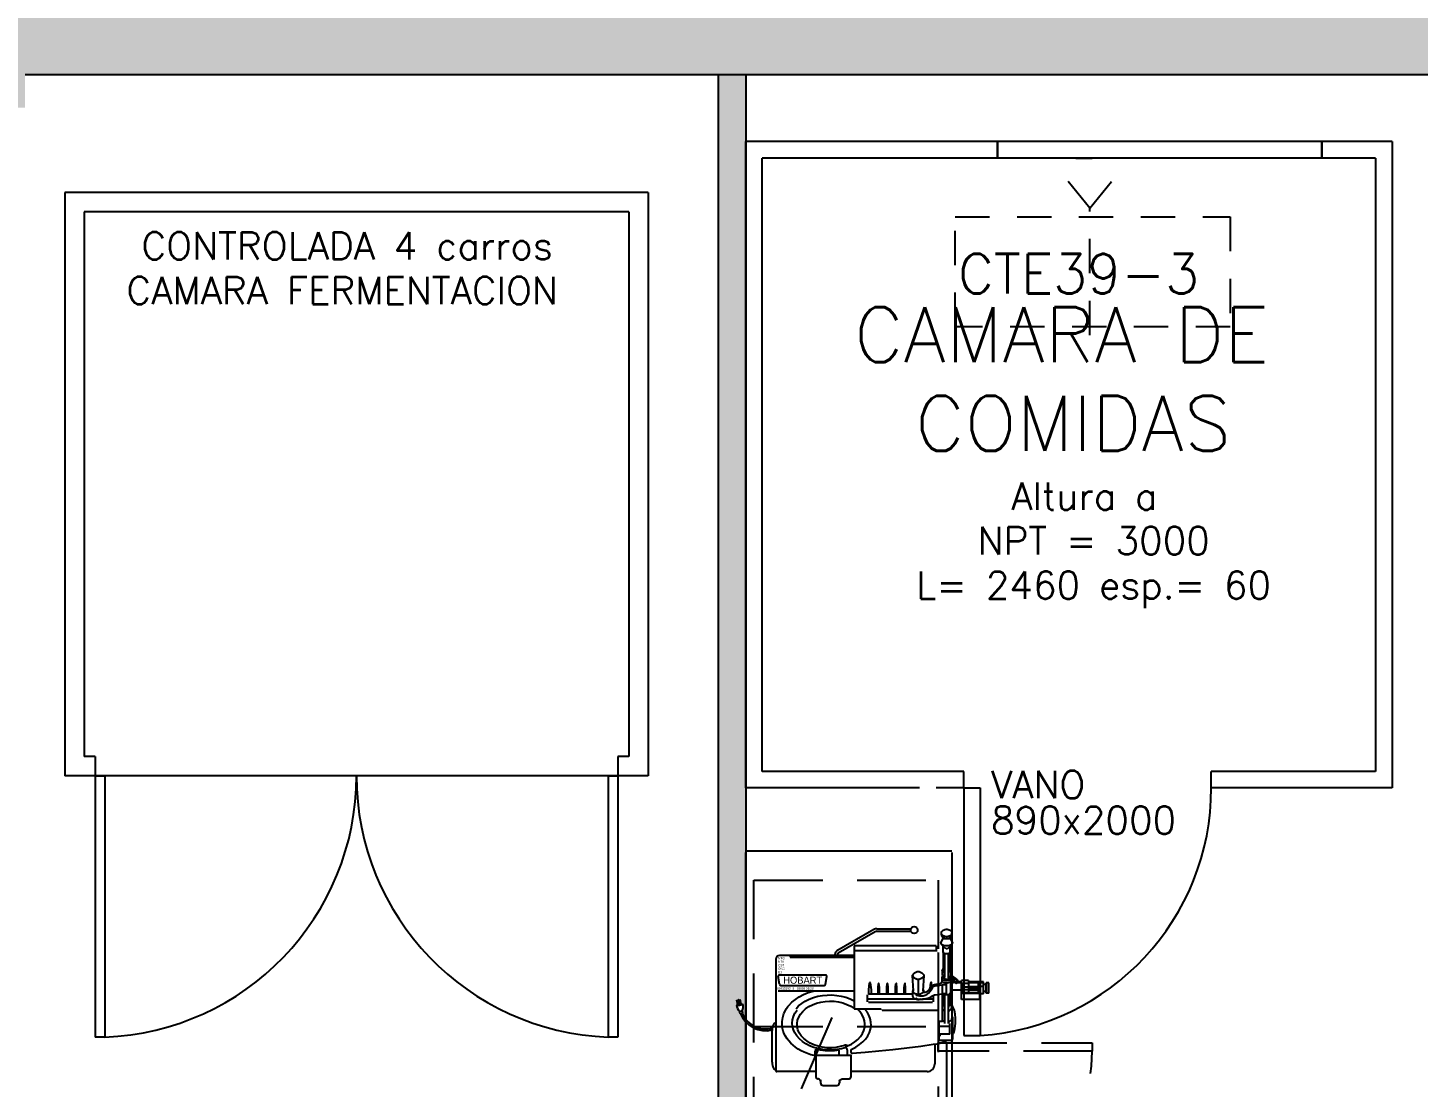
# Model space of a CAD drawing. Header units: metres. Extents: x 95 to 486, y 2972 to 3465.
# Drawn here: x 225.31 to 230.36, y 3406.01 to 3409.86 of the extents above; entities that cross this region are included whole.
import ezdxf
from ezdxf.enums import TextEntityAlignment as Align

# ---------------------------------------------------------------- set-up
doc = ezdxf.new("R2010")
doc.units = ezdxf.units.M
doc.linetypes.add('HIDDEN', pattern=[0.375, 0.25, -0.125])
doc.linetypes.add('HIDDEN2', pattern=[0.1875, 0.125, -0.0625])
for name, color, linetype in [('0_CAMARAS', 4, 'Continuous'), ('0_MUROS', 7, 'Continuous'), ('E_EQUIPAMIENTO', 1, 'Continuous'), ('E_INOXIGAS', 1, 'Continuous'), ('E_PANADERIA', 1, 'Continuous'), ('T_ITEMS', 142, 'Continuous'), ('T_TEXTOS', 3, 'Continuous'), ('T_TEXTOS-EQUIPAMIENTO', 5, 'Continuous')]:
    doc.layers.add(name, color=color, linetype=linetype)
doc.styles.add('ROMANS', font='romans.shx', dxfattribs={"width": 0.8, "height": 0.15})

msp = doc.modelspace()

# ---------------------------------------------------------------- hatches: boundary and pattern name
at = {"layer": '0_MUROS'}
h = msp.add_hatch(color=256, dxfattribs=at)
h.paths.add_polyline_path([(216.4886, 3409.5745), (211.1886, 3409.5745), (211.1886, 3409.1545), (211.4686, 3409.1545), (211.4686, 3409.2745), (212.0686, 3409.2745), (213.8464, 3409.2745), (216.1886, 3409.2745), (216.1886, 3407.7545), (216.4886, 3407.7545)])
h.paths.add_polyline_path([(216.4886, 3409.9545), (216.2886, 3409.9545), (214.7846, 3409.9545), (214.7846, 3409.5745), (216.4886, 3409.5745)])
h.paths.add_polyline_path([(236.2786, 3409.9545), (217.6886, 3409.9545), (217.6886, 3409.5745), (220.8386, 3409.5745), (220.8386, 3409.6945), (224.9386, 3409.6945), (224.9386, 3409.5745), (225.2986, 3409.5745), (225.2986, 3409.6945), (230.4586, 3409.6945), (230.4586, 3409.5745), (230.7786, 3409.5745), (230.7786, 3409.6945), (235.9886, 3409.6945), (235.9886, 3404.3545), (236.3086, 3404.3545), (236.3086, 3404.7145), (236.3586, 3404.7145), (236.3586, 3404.8945), (236.2286, 3404.8945), (236.2286, 3409.3745), (236.3786, 3409.3745), (236.3786, 3409.7745), (236.2786, 3409.7745)])
h.paths.add_polyline_path([(230.6386, 3404.5395), (230.4586, 3404.5395), (230.4586, 3399.8795), (230.6386, 3399.8795)])
h.paths.add_polyline_path([(235.9886, 3409.6945), (235.8186, 3409.6945), (235.8186, 3409.3545), (235.9886, 3409.3545)], flags=16)
h = msp.add_hatch(color=256, dxfattribs=at)
h.paths.add_polyline_path([(227.9186, 3409.6945), (227.8186, 3409.6945), (227.8186, 3409.5498), (227.9186, 3409.5499)])
h.paths.add_polyline_path([(227.9186, 3400.0545), (227.8186, 3400.0545), (227.8186, 3399.5595), (227.9186, 3399.5595)])
h.paths.add_polyline_path([(229.6186, 3400.5795), (227.9186, 3400.5795), (227.9186, 3400.4795), (229.6186, 3400.4795)])
h.paths.add_polyline_path([(227.9186, 3406.2497, -0.091797), (227.9, 3406.2798), (227.8983, 3406.2795), (227.8965, 3406.2887, -0.195104), (227.8857, 3406.3082), (227.8919, 3406.3095), (227.8879, 3406.3298), (227.8991, 3406.3317), (227.9031, 3406.3118), (227.908, 3406.3129, -0.195651), (227.9058, 3406.2906), (227.9088, 3406.2752, 0.050935), (227.9186, 3406.2595), (227.9186, 3406.8655), (227.9186, 3409.5499), (227.8186, 3409.5498), (227.8186, 3400.0545), (227.9186, 3400.0545)])

# ---------------------------------------------------------------- linework, layer by layer
at = {"layer": '0_CAMARAS'}
for p, q in [((230.2686, 3409.4508), (227.9186, 3409.4508)), ((227.9186, 3407.1008), (227.9186, 3409.4508)), ((228.8336, 3409.4508), (228.8336, 3409.3908)), ((228.8336, 3409.3908), (228.8336, 3409.4508)), ((230.0136, 3409.4508), (230.0136, 3409.3908)), ((230.0136, 3409.3908), (230.0136, 3409.4508)), ((230.2686, 3409.4508), (230.2686, 3407.1008)), ((230.2086, 3409.3908), (227.9786, 3409.3908)), ((227.9786, 3407.1608), (227.9786, 3409.3908)), ((229.1186, 3409.3908), (229.1786, 3409.3908)), ((230.2086, 3409.3908), (230.2086, 3407.1608)), ((228.7111, 3407.1608), (227.9786, 3407.1608)), ((228.7111, 3407.1008), (228.7111, 3407.1608)), ((229.6111, 3407.0988), (229.6111, 3407.1608)), ((230.2086, 3407.1608), (229.6111, 3407.1608)), ((228.5511, 3407.1008), (227.9186, 3407.1008)), ((228.7111, 3407.1008), (228.6111, 3407.1008)), ((228.7111, 3407.1008), (228.7711, 3407.1008)), ((228.7111, 3407.1008), (228.7111, 3406.2008)), ((228.7711, 3407.1008), (228.7711, 3406.2008)), ((230.2686, 3407.1008), (229.6111, 3407.1008)), ((228.7111, 3406.2008), (228.7711, 3406.2008))]:
    msp.add_line(p, q, dxfattribs=at)
at = {"layer": '0_CAMARAS', "color": 5}
msp.add_arc((228.7111, 3407.0988), 0.9, 273.8224, 0.1275, dxfattribs=at)
at = {"layer": '0_MUROS'}
for p, q in [((225.2986, 3409.6945), (230.4586, 3409.6945)), ((227.8186, 3409.6945), (227.8186, 3399.5595)), ((227.9186, 3409.6945), (227.9186, 3399.5595))]:
    msp.add_line(p, q, dxfattribs=at)
at = {"layer": 'E_EQUIPAMIENTO', "color": 2, "linetype": 'HIDDEN2'}
for q in [(229.0656, 3409.3378), (229.2743, 3409.3378)]:
    msp.add_line((229.17, 3409.2085), q, dxfattribs=at)
msp.add_lwpolyline([(229.17, 3408.747), (229.17, 3409.2085)], dxfattribs=at)
msp.add_lwpolyline([(228.6801, 3408.7768), (228.6801, 3409.1768), (229.6801, 3409.1768), (229.6801, 3408.7768)], close=True, dxfattribs=at)
at = {"layer": 'E_INOXIGAS'}
for p, q in [((228.6686, 3406.871), (227.9186, 3406.871)), ((227.9186, 3403.8955), (227.9186, 3406.8655)), ((228.6686, 3406.8655), (228.6686, 3403.8955))]:
    msp.add_line(p, q, dxfattribs=at)
at = {"layer": 'E_INOXIGAS', "color": 2, "linetype": 'HIDDEN'}
for p, q in [((227.9486, 3406.7655), (228.6186, 3406.7655)), ((227.9486, 3403.9255), (227.9486, 3406.7655)), ((228.6186, 3406.7655), (228.6186, 3403.9255)), ((227.9486, 3406.2339), (228.6186, 3406.2339)), ((228.6186, 3406.1739), (228.6486, 3406.1739)), ((228.6186, 3406.1439), (228.6186, 3406.1739)), ((228.6486, 3406.1739), (228.6486, 3405.6139))]:
    msp.add_line(p, q, dxfattribs=at)
at = {"layer": 'E_INOXIGAS', "color": 2}
for p, q in [((228.3848, 3406.5859), (228.2502, 3406.5083)), ((228.3894, 3406.5776), (228.2549, 3406.4999)), ((228.3959, 3406.5889), (228.5193, 3406.5889)), ((228.3959, 3406.5794), (228.5193, 3406.5794)), ((228.63, 3406.5733), (228.6304, 3406.5761)), ((228.6304, 3406.5705), (228.63, 3406.5733)), ((228.63, 3406.5666), (228.63, 3406.5733)), ((228.63, 3406.5666), (228.6304, 3406.5637)), ((228.6304, 3406.5761), (228.6316, 3406.5788)), ((228.6316, 3406.5678), (228.6304, 3406.5705)), ((228.6316, 3406.5788), (228.6337, 3406.5812)), ((228.6337, 3406.5654), (228.6316, 3406.5678)), ((228.6337, 3406.5812), (228.6363, 3406.5833)), ((228.6363, 3406.5633), (228.6337, 3406.5654)), ((228.6363, 3406.5833), (228.6396, 3406.5849)), ((228.6396, 3406.5849), (228.6432, 3406.5861)), ((228.6432, 3406.5861), (228.6471, 3406.5867)), ((228.6471, 3406.5867), (228.6512, 3406.5867)), ((228.6512, 3406.5867), (228.655, 3406.5861)), ((228.655, 3406.5861), (228.6587, 3406.5849)), ((228.6587, 3406.5849), (228.6619, 3406.5833)), ((228.6619, 3406.5833), (228.6646, 3406.5812)), ((228.6646, 3406.5654), (228.6619, 3406.5633)), ((228.6646, 3406.5812), (228.6666, 3406.5788)), ((228.6666, 3406.5678), (228.6646, 3406.5654)), ((228.6666, 3406.5788), (228.6678, 3406.5761)), ((228.6678, 3406.5705), (228.6666, 3406.5678)), ((228.6678, 3406.5761), (228.6682, 3406.5733)), ((228.6682, 3406.5733), (228.6678, 3406.5705)), ((228.6678, 3406.5637), (228.6682, 3406.5666)), ((228.6682, 3406.5666), (228.6682, 3406.5733)), ((228.6109, 3406.5268), (228.3126, 3406.5268)), ((228.3126, 3406.5268), (228.3126, 3406.2978)), ((228.6109, 3406.5268), (228.6109, 3406.5083)), ((228.6278, 3406.5359), (228.6349, 3406.5518)), ((228.628, 3406.5341), (228.6444, 3406.5176)), ((228.6304, 3406.5637), (228.6316, 3406.5611)), ((228.6316, 3406.5611), (228.6337, 3406.5587)), ((228.6337, 3406.5587), (228.6363, 3406.5566)), ((228.6396, 3406.5615), (228.6363, 3406.5633)), ((228.6363, 3406.5566), (228.6396, 3406.555)), ((228.6363, 3406.5528), (228.6363, 3406.5566)), ((228.6363, 3406.5528), (228.6619, 3406.5528)), ((228.6363, 3406.506), (228.6363, 3406.5257)), ((228.6432, 3406.5605), (228.6396, 3406.5615)), ((228.6396, 3406.555), (228.6432, 3406.5538)), ((228.6471, 3406.5599), (228.6432, 3406.5605)), ((228.6432, 3406.5538), (228.6471, 3406.5532)), ((228.6457, 3406.5166), (228.6446, 3406.5176)), ((228.6471, 3406.516), (228.6457, 3406.5166)), ((228.6512, 3406.5599), (228.6471, 3406.5599)), ((228.6471, 3406.5532), (228.6512, 3406.5532)), ((228.6487, 3406.5158), (228.6471, 3406.516)), ((228.6503, 3406.5158), (228.6487, 3406.5158)), ((228.6518, 3406.5162), (228.6503, 3406.5158)), ((228.655, 3406.5605), (228.6512, 3406.5599)), ((228.6512, 3406.5532), (228.655, 3406.5538)), ((228.653, 3406.517), (228.6518, 3406.5162)), ((228.653, 3406.517), (228.6703, 3406.5341)), ((228.6587, 3406.5615), (228.655, 3406.5605)), ((228.655, 3406.5538), (228.6587, 3406.555)), ((228.6619, 3406.5633), (228.6587, 3406.5615)), ((228.6587, 3406.555), (228.6619, 3406.5566)), ((228.6617, 3406.5528), (228.6617, 3406.5566)), ((228.6617, 3406.506), (228.6617, 3406.5257)), ((228.6619, 3406.5566), (228.6646, 3406.5587)), ((228.6633, 3406.5518), (228.6705, 3406.5359)), ((228.6646, 3406.5587), (228.6666, 3406.5611)), ((228.6666, 3406.5611), (228.6678, 3406.5637)), ((228.0285, 3406.4786), (228.0285, 3406.0722)), ((228.3126, 3406.4914), (228.0411, 3406.4914)), ((228.0808, 3406.4914), (228.0808, 3406.4851)), ((228.0808, 3406.4851), (228.3126, 3406.4851)), ((228.2437, 3406.4914), (228.2437, 3406.4973)), ((228.2533, 3406.4914), (228.2533, 3406.4971)), ((228.6109, 3406.5087), (228.3126, 3406.5087)), ((228.6109, 3406.5087), (228.6109, 3406.5064)), ((228.6148, 3406.506), (228.6142, 3406.506)), ((228.6148, 3406.5042), (228.6142, 3406.5042)), ((228.6178, 3406.502), (228.6178, 3406.387)), ((228.6369, 3406.5036), (228.6363, 3406.506)), ((228.6365, 3406.505), (228.6365, 3406.4406)), ((228.6383, 3406.5012), (228.6369, 3406.5036)), ((228.6408, 3406.4993), (228.6383, 3406.5012)), ((228.6438, 3406.4979), (228.6408, 3406.4993)), ((228.6428, 3406.4109), (228.6428, 3406.4983)), ((228.6473, 3406.4973), (228.6438, 3406.4979)), ((228.6509, 3406.4973), (228.6473, 3406.4973)), ((228.6544, 3406.4979), (228.6509, 3406.4973)), ((228.6574, 3406.4993), (228.6544, 3406.4979)), ((228.6554, 3406.4107), (228.6554, 3406.4983)), ((228.6597, 3406.5012), (228.6574, 3406.4993)), ((228.6613, 3406.5036), (228.6597, 3406.5012)), ((228.6617, 3406.506), (228.6613, 3406.5036)), ((228.6617, 3406.505), (228.6617, 3406.4406)), ((228.0419, 3406.3868), (228.037, 3406.4147)), ((228.042, 3406.4207), (228.2082, 3406.4207)), ((228.2083, 3406.3868), (228.2132, 3406.4147)), ((228.525, 3406.4197), (228.5258, 3406.4213)), ((228.525, 3406.4181), (228.525, 3406.4197)), ((228.529, 3406.363), (228.525, 3406.4187)), ((228.5258, 3406.4164), (228.525, 3406.4181)), ((228.5258, 3406.4213), (228.529, 3406.425)), ((228.529, 3406.413), (228.5258, 3406.4164)), ((228.529, 3406.425), (228.5329, 3406.428)), ((228.5329, 3406.4097), (228.529, 3406.413)), ((228.5329, 3406.428), (228.5374, 3406.4309)), ((228.5374, 3406.4309), (228.5424, 3406.4331)), ((228.5424, 3406.4331), (228.5447, 3406.4337)), ((228.5447, 3406.4337), (228.5471, 3406.4337)), ((228.5471, 3406.4337), (228.5493, 3406.4331)), ((228.5493, 3406.4331), (228.5544, 3406.4309)), ((228.5544, 3406.4309), (228.5589, 3406.428)), ((228.5589, 3406.428), (228.5628, 3406.425)), ((228.5628, 3406.413), (228.5589, 3406.4097)), ((228.5628, 3406.425), (228.566, 3406.4213)), ((228.5668, 3406.4187), (228.5628, 3406.363)), ((228.566, 3406.4164), (228.5628, 3406.413)), ((228.566, 3406.4213), (228.5668, 3406.4197)), ((228.5668, 3406.4181), (228.566, 3406.4164)), ((228.5668, 3406.4197), (228.5668, 3406.4181)), ((228.6333, 3406.4406), (228.6333, 3406.4384)), ((228.6363, 3406.4406), (228.6333, 3406.4406)), ((228.6339, 3406.4351), (228.6333, 3406.4384)), ((228.6333, 3406.4384), (228.6333, 3406.4205)), ((228.6333, 3406.4109), (228.6339, 3406.4142)), ((228.6357, 3406.4323), (228.6339, 3406.4351)), ((228.6339, 3406.4142), (228.6359, 3406.417)), ((228.6388, 3406.4298), (228.6357, 3406.4323)), ((228.6359, 3406.417), (228.639, 3406.4195)), ((228.6363, 3406.4384), (228.6363, 3406.4406)), ((228.6365, 3406.4367), (228.6363, 3406.4384)), ((228.6377, 3406.4343), (228.6365, 3406.4367)), ((228.6398, 3406.4323), (228.6377, 3406.4343)), ((228.6428, 3406.428), (228.6388, 3406.4298)), ((228.639, 3406.4195), (228.6428, 3406.4211)), ((228.6396, 3406.4115), (228.6406, 3406.414)), ((228.6428, 3406.4307), (228.6398, 3406.4323)), ((228.6406, 3406.414), (228.6428, 3406.4158)), ((228.6554, 3406.4298), (228.6599, 3406.4335)), ((228.6554, 3406.4158), (228.6577, 3406.414)), ((228.6577, 3406.414), (228.6587, 3406.4115)), ((228.6599, 3406.4335), (228.6613, 3406.4359)), ((228.6613, 3406.4359), (228.6617, 3406.4384)), ((228.6617, 3406.4384), (228.6617, 3406.4406)), ((228.665, 3406.4406), (228.6617, 3406.4406)), ((228.665, 3406.3603), (228.665, 3406.4406)), ((228.6826, 3406.4081), (228.6658, 3406.4205)), ((228.3126, 3406.3624), (228.0371, 3406.3624)), ((228.0469, 3406.3826), (228.2033, 3406.3826)), ((228.1462, 3406.3569), (228.1641, 3406.3624)), ((228.3659, 3406.3664), (228.3689, 3406.3924)), ((228.3659, 3406.3506), (228.3659, 3406.3664)), ((228.3754, 3406.3664), (228.3722, 3406.3924)), ((228.3754, 3406.3506), (228.3754, 3406.3664)), ((228.4, 3406.3756), (228.4016, 3406.3886)), ((228.4, 3406.3506), (228.4, 3406.3756)), ((228.4047, 3406.3756), (228.403, 3406.3886)), ((228.4047, 3406.3506), (228.4047, 3406.3756)), ((228.4317, 3406.3756), (228.4333, 3406.3886)), ((228.4317, 3406.3506), (228.4317, 3406.3756)), ((228.4364, 3406.3756), (228.4349, 3406.3886)), ((228.4364, 3406.3506), (228.4364, 3406.3756)), ((228.4634, 3406.3756), (228.465, 3406.3886)), ((228.4634, 3406.3506), (228.4634, 3406.3756)), ((228.4683, 3406.3756), (228.4666, 3406.3886)), ((228.4683, 3406.3506), (228.4683, 3406.3756)), ((228.4953, 3406.3756), (228.4967, 3406.3886)), ((228.4953, 3406.3506), (228.4953, 3406.3756)), ((228.5, 3406.3756), (228.4983, 3406.3886)), ((228.5, 3406.3506), (228.5, 3406.3756)), ((228.5268, 3406.363), (228.527, 3406.3646)), ((228.527, 3406.3612), (228.5268, 3406.363)), ((228.5268, 3406.3441), (228.5268, 3406.363)), ((228.527, 3406.3646), (228.5272, 3406.3658)), ((228.5272, 3406.3658), (228.5278, 3406.3673)), ((228.5278, 3406.3673), (228.5286, 3406.3687)), ((228.5374, 3406.4069), (228.5329, 3406.4097)), ((228.5424, 3406.4046), (228.5374, 3406.4069)), ((228.5447, 3406.404), (228.5424, 3406.4046)), ((228.5471, 3406.404), (228.5447, 3406.404)), ((228.5459, 3406.4012), (228.5459, 3406.3538)), ((228.5493, 3406.4046), (228.5471, 3406.404)), ((228.5544, 3406.4069), (228.5493, 3406.4046)), ((228.5589, 3406.4097), (228.5544, 3406.4069)), ((228.5632, 3406.3687), (228.5642, 3406.3668)), ((228.5642, 3406.3668), (228.5648, 3406.365)), ((228.5648, 3406.365), (228.565, 3406.3632)), ((228.565, 3406.3632), (228.5648, 3406.3614)), ((228.565, 3406.3593), (228.565, 3406.363)), ((228.5782, 3406.361), (228.5817, 3406.3636)), ((228.5817, 3406.3636), (228.5845, 3406.3668)), ((228.5845, 3406.3668), (228.5904, 3406.3752)), ((228.5884, 3406.3601), (228.5932, 3406.3668)), ((228.589, 3406.3729), (228.5912, 3406.3924)), ((228.5904, 3406.3752), (228.5926, 3406.3784)), ((228.5926, 3406.3784), (228.5957, 3406.3825)), ((228.5932, 3406.3668), (228.5973, 3406.3742)), ((228.5957, 3406.3817), (228.5945, 3406.3924)), ((228.5957, 3406.3825), (228.6016, 3406.3853)), ((228.5973, 3406.3742), (228.5987, 3406.3766)), ((228.5987, 3406.3766), (228.6006, 3406.3788)), ((228.6006, 3406.3788), (228.6026, 3406.3805)), ((228.6016, 3406.3853), (228.6052, 3406.3866)), ((228.6026, 3406.3805), (228.6052, 3406.3811)), ((228.6052, 3406.3866), (228.6107, 3406.387)), ((228.6052, 3406.3811), (228.6079, 3406.3811)), ((228.6079, 3406.3811), (228.6164, 3406.3819)), ((228.6107, 3406.387), (228.6144, 3406.3868)), ((228.6144, 3406.3868), (228.618, 3406.387)), ((228.6164, 3406.3819), (228.6249, 3406.3833)), ((228.618, 3406.387), (228.6217, 3406.3878)), ((228.6217, 3406.3878), (228.6249, 3406.389)), ((228.6249, 3406.389), (228.6278, 3406.3906)), ((228.6249, 3406.3833), (228.6333, 3406.3849)), ((228.6278, 3406.3906), (228.63, 3406.3927)), ((228.63, 3406.3927), (228.6318, 3406.3951)), ((228.6318, 3406.3951), (228.6329, 3406.3975)), ((228.6329, 3406.3975), (228.6333, 3406.4002)), ((228.6333, 3406.4018), (228.6333, 3406.4109)), ((228.6339, 3406.4079), (228.6333, 3406.4109)), ((228.6339, 3406.3987), (228.6333, 3406.4018)), ((228.6333, 3406.3849), (228.6333, 3406.3524)), ((228.6491, 3406.3849), (228.6333, 3406.3849)), ((228.6357, 3406.4048), (228.6339, 3406.4079)), ((228.6357, 3406.3957), (228.6339, 3406.3987)), ((228.6386, 3406.4024), (228.6357, 3406.4048)), ((228.6388, 3406.3933), (228.6357, 3406.3957)), ((228.6424, 3406.4008), (228.6386, 3406.4024)), ((228.6424, 3406.3916), (228.6388, 3406.3933)), ((228.64, 3406.4091), (228.6396, 3406.4115)), ((228.6414, 3406.4069), (228.64, 3406.4091)), ((228.644, 3406.4053), (228.6414, 3406.4069)), ((228.6467, 3406.3998), (228.6424, 3406.4008)), ((228.6469, 3406.3906), (228.6424, 3406.3916)), ((228.6473, 3406.4042), (228.644, 3406.4053)), ((228.6514, 3406.3998), (228.6467, 3406.3998)), ((228.6514, 3406.3906), (228.6469, 3406.3906)), ((228.6509, 3406.4042), (228.6473, 3406.4042)), ((228.6491, 3406.3524), (228.6491, 3406.3896)), ((228.6542, 3406.4053), (228.6509, 3406.4042)), ((228.6556, 3406.4006), (228.6514, 3406.3998)), ((228.6556, 3406.3916), (228.6514, 3406.3906)), ((228.6566, 3406.4069), (228.6542, 3406.4053)), ((228.6595, 3406.4024), (228.6556, 3406.4006)), ((228.6595, 3406.3933), (228.6556, 3406.3916)), ((228.6583, 3406.4091), (228.6566, 3406.4069)), ((228.6587, 3406.4115), (228.6583, 3406.4091)), ((228.6625, 3406.4048), (228.6595, 3406.4024)), ((228.6625, 3406.3957), (228.6595, 3406.3933)), ((228.6644, 3406.4077), (228.6625, 3406.4048)), ((228.6644, 3406.3987), (228.6625, 3406.3957)), ((228.665, 3406.4109), (228.6644, 3406.4077)), ((228.665, 3406.4018), (228.6644, 3406.3987)), ((228.703, 3406.3656), (228.665, 3406.3656)), ((228.6654, 3406.4024), (228.6654, 3406.4018)), ((228.6654, 3406.4018), (228.666, 3406.4014)), ((228.6654, 3406.3874), (228.666, 3406.3884)), ((228.6654, 3406.3868), (228.6654, 3406.3874)), ((228.666, 3406.4014), (228.6666, 3406.4014)), ((228.666, 3406.3884), (228.6666, 3406.3892)), ((228.6666, 3406.4014), (228.6674, 3406.4016)), ((228.6666, 3406.3892), (228.6674, 3406.39)), ((228.6674, 3406.4016), (228.6684, 3406.402)), ((228.6674, 3406.39), (228.6684, 3406.3908)), ((228.6684, 3406.402), (228.6778, 3406.4075)), ((228.6684, 3406.3908), (228.6772, 3406.3959)), ((228.6745, 3406.4004), (228.6749, 3406.4014)), ((228.6745, 3406.3994), (228.6745, 3406.4004)), ((228.6749, 3406.3987), (228.6745, 3406.3994)), ((228.6749, 3406.4014), (228.6753, 3406.4026)), ((228.6814, 3406.3904), (228.6749, 3406.399)), ((228.6753, 3406.4026), (228.6763, 3406.4036)), ((228.6763, 3406.4036), (228.6774, 3406.4044)), ((228.6774, 3406.4044), (228.6784, 3406.405)), ((228.6778, 3406.4075), (228.6792, 3406.4081)), ((228.6784, 3406.405), (228.6794, 3406.4053)), ((228.6792, 3406.4081), (228.6804, 3406.4085)), ((228.6794, 3406.4053), (228.6802, 3406.4053)), ((228.6896, 3406.4002), (228.6802, 3406.4053)), ((228.6804, 3406.4085), (228.6816, 3406.4085)), ((228.681, 3406.3912), (228.6812, 3406.3933)), ((228.682, 3406.39), (228.681, 3406.3912)), ((228.6812, 3406.3933), (228.682, 3406.3957)), ((228.6816, 3406.4085), (228.6826, 3406.4081)), ((228.682, 3406.3957), (228.6839, 3406.3979)), ((228.6837, 3406.3896), (228.682, 3406.39)), ((228.6826, 3406.4081), (228.6833, 3406.4073)), ((228.6833, 3406.4073), (228.6837, 3406.4063)), ((228.6837, 3406.4048), (228.6835, 3406.4034)), ((228.6837, 3406.4063), (228.6837, 3406.4048)), ((228.6857, 3406.3904), (228.6837, 3406.3896)), ((228.6839, 3406.3979), (228.6859, 3406.3996)), ((228.6879, 3406.392), (228.6857, 3406.3904)), ((228.6859, 3406.3996), (228.6881, 3406.4004)), ((228.6896, 3406.3943), (228.6879, 3406.392)), ((228.6881, 3406.4004), (228.6898, 3406.4)), ((228.703, 3406.3927), (228.6883, 3406.3927)), ((228.6906, 3406.3967), (228.6896, 3406.3943)), ((228.6898, 3406.4), (228.6906, 3406.3987)), ((228.703, 3406.3957), (228.6904, 3406.3957)), ((228.6906, 3406.3987), (228.6906, 3406.3967)), ((228.7284, 3406.4006), (228.703, 3406.4006)), ((228.703, 3406.3317), (228.703, 3406.4006)), ((228.7284, 3406.3894), (228.703, 3406.3894)), ((228.7078, 3406.3825), (228.703, 3406.3825)), ((228.7062, 3406.3567), (228.7062, 3406.3815)), ((228.7284, 3406.3764), (228.7062, 3406.3764)), ((228.7284, 3406.3664), (228.7062, 3406.3664)), ((228.7284, 3406.4006), (228.7284, 3406.3589)), ((228.7836, 3406.3957), (228.7284, 3406.3957)), ((228.7836, 3406.3927), (228.7284, 3406.3927)), ((228.7645, 3406.3776), (228.7284, 3406.3776)), ((228.7645, 3406.3697), (228.7284, 3406.3697)), ((228.7645, 3406.3656), (228.7284, 3406.3656)), ((228.7645, 3406.3557), (228.7645, 3406.3927)), ((228.7836, 3406.379), (228.7645, 3406.379)), ((228.7836, 3406.3522), (228.7836, 3406.3957)), ((228.7836, 3406.3522), (228.7836, 3406.3957)), ((228.7932, 3406.3864), (228.7836, 3406.3864)), ((228.7932, 3406.3545), (228.7932, 3406.3927)), ((228.8019, 3406.3927), (228.7932, 3406.3927)), ((228.8019, 3406.3545), (228.8019, 3406.3927)), ((228.8025, 3406.3918), (228.8019, 3406.3927)), ((228.8025, 3406.3553), (228.8025, 3406.3918)), ((227.8855, 3406.311), (227.9072, 3406.3152)), ((227.8861, 3406.3083), (227.9076, 3406.3128)), ((227.8865, 3406.3293), (227.8879, 3406.3295)), ((227.8902, 3406.3118), (227.8865, 3406.3293)), ((227.8914, 3406.312), (227.8879, 3406.3295)), ((227.895, 3406.3128), (227.8918, 3406.3291)), ((227.8977, 3406.3134), (227.8942, 3406.3295)), ((227.8979, 3406.3315), (227.8991, 3406.3317)), ((227.9013, 3406.314), (227.8979, 3406.3315)), ((227.9026, 3406.3144), (227.8991, 3406.3317)), ((228.0755, 3406.3102), (228.0865, 3406.3217)), ((228.0865, 3406.3217), (228.0993, 3406.3321)), ((228.0993, 3406.3321), (228.1135, 3406.3416)), ((228.111, 3406.3079), (228.1224, 3406.3173)), ((228.1135, 3406.3416), (228.1291, 3406.35)), ((228.1224, 3406.3173), (228.1352, 3406.3254)), ((228.1291, 3406.35), (228.1462, 3406.3569)), ((228.1352, 3406.3254), (228.1494, 3406.3327)), ((228.1478, 3406.3057), (228.1612, 3406.3126)), ((228.1494, 3406.3327), (228.1647, 3406.3384)), ((228.1612, 3406.3126), (228.1757, 3406.3181)), ((228.1647, 3406.3384), (228.1807, 3406.3431)), ((228.1757, 3406.3181), (228.1913, 3406.3221)), ((228.1807, 3406.3431), (228.1976, 3406.3461)), ((228.1913, 3406.3221), (228.2074, 3406.3248)), ((228.1976, 3406.3461), (228.2149, 3406.3477)), ((228.2074, 3406.3248), (228.2238, 3406.3256)), ((228.2149, 3406.3477), (228.2322, 3406.3479)), ((228.2238, 3406.3256), (228.2403, 3406.325)), ((228.2322, 3406.3479), (228.2494, 3406.3465)), ((228.2403, 3406.325), (228.2565, 3406.3228)), ((228.2494, 3406.3465), (228.2663, 3406.3439)), ((228.2565, 3406.3228), (228.2722, 3406.3189)), ((228.2663, 3406.3439), (228.2827, 3406.3396)), ((228.2722, 3406.3189), (228.2868, 3406.3136)), ((228.2827, 3406.3396), (228.2982, 3406.3339)), ((228.2868, 3406.3136), (228.3004, 3406.3069)), ((228.2982, 3406.3339), (228.3126, 3406.327)), ((228.3618, 3406.3225), (228.3618, 3406.3484)), ((228.5268, 3406.3506), (228.365, 3406.3506)), ((228.5357, 3406.3327), (228.365, 3406.3327)), ((228.5983, 3406.3203), (228.365, 3406.3203)), ((228.5272, 3406.3412), (228.5268, 3406.3441)), ((228.5276, 3406.3595), (228.527, 3406.3612)), ((228.5284, 3406.3386), (228.5272, 3406.3412)), ((228.5284, 3406.3577), (228.5276, 3406.3595)), ((228.5296, 3406.3561), (228.5284, 3406.3577)), ((228.5304, 3406.3362), (228.5284, 3406.3386)), ((228.5313, 3406.3545), (228.5296, 3406.3561)), ((228.5331, 3406.3339), (228.5304, 3406.3362)), ((228.5329, 3406.3532), (228.5313, 3406.3545)), ((228.5349, 3406.352), (228.5329, 3406.3532)), ((228.5363, 3406.3323), (228.5331, 3406.3339)), ((228.5372, 3406.351), (228.5349, 3406.352)), ((228.54, 3406.3311), (228.5363, 3406.3323)), ((228.5396, 3406.3504), (228.5372, 3406.351)), ((228.5386, 3406.3473), (228.5445, 3406.3455)), ((228.5422, 3406.3498), (228.5396, 3406.3504)), ((228.5396, 3406.3351), (228.5416, 3406.3345)), ((228.5441, 3406.3307), (228.54, 3406.3311)), ((228.5416, 3406.3345), (228.5471, 3406.3331)), ((228.5447, 3406.3496), (228.5422, 3406.3498)), ((228.5479, 3406.3307), (228.5441, 3406.3307)), ((228.5445, 3406.3455), (228.5508, 3406.3445)), ((228.5473, 3406.3496), (228.5447, 3406.3496)), ((228.5471, 3406.3331), (228.5524, 3406.3325)), ((228.55, 3406.35), (228.5473, 3406.3496)), ((228.5518, 3406.3313), (228.5479, 3406.3307)), ((228.5524, 3406.3504), (228.55, 3406.35)), ((228.5508, 3406.3445), (228.5573, 3406.3445)), ((228.5554, 3406.3323), (228.5518, 3406.3313)), ((228.5548, 3406.3512), (228.5524, 3406.3504)), ((228.5524, 3406.3325), (228.5581, 3406.3325)), ((228.5571, 3406.3522), (228.5548, 3406.3512)), ((228.5591, 3406.3534), (228.5571, 3406.3522)), ((228.5573, 3406.3445), (228.5636, 3406.3453)), ((228.5581, 3406.3325), (228.5638, 3406.3329)), ((228.5607, 3406.3547), (228.5591, 3406.3534)), ((228.5624, 3406.3563), (228.5607, 3406.3547)), ((228.5983, 3406.3327), (228.5617, 3406.3327)), ((228.5636, 3406.3579), (228.5624, 3406.3563)), ((228.5644, 3406.3595), (228.5636, 3406.3579)), ((228.5636, 3406.3453), (228.5705, 3406.3473)), ((228.5638, 3406.3329), (228.5693, 3406.3337)), ((228.5648, 3406.3614), (228.5644, 3406.3595)), ((228.5668, 3406.3579), (228.5713, 3406.3587)), ((228.5693, 3406.3337), (228.575, 3406.3349)), ((228.5705, 3406.3473), (228.5768, 3406.3502)), ((228.5713, 3406.3587), (228.5747, 3406.3595)), ((228.5747, 3406.3595), (228.5782, 3406.361)), ((228.575, 3406.3349), (228.581, 3406.3364)), ((228.5768, 3406.3502), (228.5831, 3406.3547)), ((228.581, 3406.3364), (228.5869, 3406.3384)), ((228.5831, 3406.3547), (228.5884, 3406.3601)), ((228.5869, 3406.3384), (228.5926, 3406.3408)), ((228.5926, 3406.3408), (228.5977, 3406.3443)), ((228.5977, 3406.3443), (228.5999, 3406.3461)), ((228.5999, 3406.3461), (228.6024, 3406.3477)), ((228.6016, 3406.3225), (228.6016, 3406.3473)), ((228.6024, 3406.3477), (228.605, 3406.3484)), ((228.605, 3406.3484), (228.6079, 3406.3486)), ((228.6079, 3406.3486), (228.6164, 3406.3494)), ((228.6164, 3406.3494), (228.6249, 3406.3508)), ((228.6178, 3406.3496), (228.6178, 3406.1825)), ((228.6249, 3406.3508), (228.6333, 3406.3524)), ((228.6491, 3406.3524), (228.6333, 3406.3524)), ((228.6337, 3406.2512), (228.6337, 3406.3526)), ((228.6365, 3406.3524), (228.6365, 3406.3136)), ((228.6369, 3406.3112), (228.6365, 3406.3134)), ((228.6377, 3406.3524), (228.6408, 3406.3508)), ((228.6408, 3406.3508), (228.644, 3406.3496)), ((228.6428, 3406.2443), (228.6428, 3406.35)), ((228.644, 3406.3496), (228.6477, 3406.3492)), ((228.6477, 3406.3492), (228.6516, 3406.3492)), ((228.6516, 3406.3492), (228.655, 3406.3498)), ((228.655, 3406.3498), (228.6585, 3406.3512)), ((228.6554, 3406.2443), (228.6554, 3406.35)), ((228.6585, 3406.3512), (228.6611, 3406.353)), ((228.6611, 3406.353), (228.6631, 3406.3551)), ((228.6613, 3406.3112), (228.6617, 3406.3134)), ((228.6617, 3406.3534), (228.6617, 3406.3134)), ((228.6676, 3406.3134), (228.6617, 3406.3201)), ((228.6646, 3406.3112), (228.6617, 3406.3134)), ((228.6631, 3406.3551), (228.6646, 3406.3577)), ((228.6646, 3406.3577), (228.665, 3406.3603)), ((228.6721, 3406.3053), (228.6676, 3406.3134)), ((228.7696, 3406.3534), (228.703, 3406.3534)), ((228.7696, 3406.3317), (228.703, 3406.3317)), ((228.7696, 3406.3557), (228.7078, 3406.3557)), ((228.7696, 3406.3317), (228.7696, 3406.3557)), ((228.7836, 3406.3522), (228.7696, 3406.3522)), ((228.7932, 3406.361), (228.7836, 3406.361)), ((228.8019, 3406.3545), (228.7932, 3406.3545)), ((228.8019, 3406.3545), (228.8025, 3406.3553)), ((227.8965, 3406.2888), (227.9058, 3406.2906)), ((227.8983, 3406.2795), (227.8965, 3406.2888)), ((227.8983, 3406.2795), (227.9076, 3406.2813)), ((227.9076, 3406.2813), (227.9058, 3406.2906)), ((228.0509, 3406.2518), (228.0531, 3406.2663)), ((228.0531, 3406.2663), (228.0578, 3406.2803)), ((228.0578, 3406.2803), (228.0647, 3406.2939)), ((228.0647, 3406.2939), (228.0667, 3406.2984)), ((228.0667, 3406.2984), (228.0724, 3406.3065)), ((228.0724, 3406.3065), (228.0755, 3406.3102)), ((228.0891, 3406.2581), (228.0926, 3406.2701)), ((228.0926, 3406.2701), (228.0978, 3406.2817)), ((228.0978, 3406.2817), (228.1054, 3406.2929)), ((228.1015, 3406.2976), (228.111, 3406.3079)), ((228.1072, 3406.2561), (228.1115, 3406.2675)), ((228.1115, 3406.2675), (228.1175, 3406.2783)), ((228.1175, 3406.2783), (228.1259, 3406.2882)), ((228.1259, 3406.2882), (228.136, 3406.2976)), ((228.136, 3406.2976), (228.1478, 3406.3057)), ((228.3004, 3406.3069), (228.3126, 3406.299)), ((228.3126, 3406.2978), (228.411, 3406.2978)), ((228.3333, 3406.288), (228.3236, 3406.2978)), ((228.3413, 3406.2774), (228.3333, 3406.288)), ((228.3472, 3406.2661), (228.3413, 3406.2774)), ((228.3508, 3406.2545), (228.3472, 3406.2661)), ((228.3598, 3406.2866), (228.351, 3406.2978)), ((228.3667, 3406.2746), (228.3598, 3406.2866)), ((228.3713, 3406.2622), (228.3667, 3406.2746)), ((228.374, 3406.2496), (228.3713, 3406.2622)), ((228.4142, 3406.2955), (228.4142, 3406.2933)), ((228.4142, 3406.2933), (228.6148, 3406.2933)), ((228.6363, 3406.2933), (228.6337, 3406.2953)), ((228.6394, 3406.2917), (228.6363, 3406.2933)), ((228.6381, 3406.3089), (228.6369, 3406.3112)), ((228.6402, 3406.3071), (228.6381, 3406.3089)), ((228.6428, 3406.2906), (228.6394, 3406.2917)), ((228.6428, 3406.3057), (228.6402, 3406.3071)), ((228.6554, 3406.3057), (228.6581, 3406.3071)), ((228.6554, 3406.2906), (228.6595, 3406.2921)), ((228.6581, 3406.3071), (228.6601, 3406.3089)), ((228.6595, 3406.2921), (228.6627, 3406.2939)), ((228.6601, 3406.3089), (228.6613, 3406.3112)), ((228.6627, 3406.2939), (228.6654, 3406.2963)), ((228.6668, 3406.3083), (228.6646, 3406.3112)), ((228.6654, 3406.2963), (228.6672, 3406.2992)), ((228.668, 3406.3055), (228.6668, 3406.3083)), ((228.6672, 3406.2992), (228.668, 3406.3022)), ((228.6676, 3406.2596), (228.6682, 3406.263)), ((228.668, 3406.3022), (228.668, 3406.3055)), ((228.6682, 3406.3032), (228.6682, 3406.263)), ((228.6713, 3406.1872), (228.6713, 3406.2687)), ((228.6774, 3406.2917), (228.6721, 3406.3053)), ((228.6804, 3406.2778), (228.6774, 3406.2917)), ((228.6816, 3406.2638), (228.6804, 3406.2778)), ((228.6816, 3406.2447), (228.6816, 3406.2638)), ((228.0151, 3406.1033), (228.0151, 3406.2189)), ((228.0507, 3406.2447), (228.0509, 3406.2518)), ((228.0511, 3406.2374), (228.0507, 3406.2447)), ((228.0511, 3406.235), (228.0511, 3406.2374)), ((228.0527, 3406.2256), (228.0511, 3406.235)), ((228.0552, 3406.2161), (228.0527, 3406.2256)), ((228.0588, 3406.2069), (228.0552, 3406.2161)), ((228.0879, 3406.2459), (228.0891, 3406.2581)), ((228.0889, 3406.2337), (228.0879, 3406.2459)), ((228.0919, 3406.2218), (228.0889, 3406.2337)), ((228.0972, 3406.2102), (228.0919, 3406.2218)), ((228.1054, 3406.2445), (228.1072, 3406.2561)), ((228.1058, 3406.2327), (228.1054, 3406.2445)), ((228.1086, 3406.2214), (228.1058, 3406.2327)), ((228.1135, 3406.2102), (228.1086, 3406.2214)), ((228.3433, 3406.2075), (228.3484, 3406.2189)), ((228.3484, 3406.2189), (228.3514, 3406.2305)), ((228.3522, 3406.2425), (228.3508, 3406.2545)), ((228.3514, 3406.2305), (228.3522, 3406.2425)), ((228.3626, 3406.1994), (228.3687, 3406.2114)), ((228.3687, 3406.2114), (228.3726, 3406.224)), ((228.3726, 3406.224), (228.3744, 3406.2368)), ((228.3744, 3406.2368), (228.374, 3406.2496)), ((228.6205, 3406.252), (228.6205, 3406.1825)), ((228.6603, 3406.2331), (228.6205, 3406.2331)), ((228.6337, 3406.2512), (228.6237, 3406.2512)), ((228.6363, 3406.2529), (228.6337, 3406.2549)), ((228.6365, 3406.2529), (228.6337, 3406.2529)), ((228.6394, 3406.2514), (228.6363, 3406.2529)), ((228.6428, 3406.2502), (228.6394, 3406.2514)), ((228.6554, 3406.2502), (228.6597, 3406.2516)), ((228.6597, 3406.2516), (228.6631, 3406.2539)), ((228.6603, 3406.2051), (228.6603, 3406.2437)), ((228.6631, 3406.2539), (228.666, 3406.2565)), ((228.666, 3406.2565), (228.6676, 3406.2596)), ((228.6737, 3406.2077), (228.6761, 3406.2136)), ((228.6761, 3406.2136), (228.6794, 3406.2258)), ((228.6794, 3406.2258), (228.6816, 3406.2447)), ((228.0633, 3406.1978), (228.0588, 3406.2069)), ((228.0688, 3406.189), (228.0633, 3406.1978)), ((228.0753, 3406.1807), (228.0688, 3406.189)), ((228.0826, 3406.1728), (228.0753, 3406.1807)), ((228.0909, 3406.1651), (228.0826, 3406.1728)), ((228.1001, 3406.158), (228.0909, 3406.1651)), ((228.1045, 3406.199), (228.0972, 3406.2102)), ((228.1137, 3406.1886), (228.1045, 3406.199)), ((228.1204, 3406.1996), (228.1135, 3406.2102)), ((228.1247, 3406.1791), (228.1137, 3406.1886)), ((228.1295, 3406.1897), (228.1204, 3406.1996)), ((228.1371, 3406.1708), (228.1247, 3406.1791)), ((228.1403, 3406.1809), (228.1295, 3406.1897)), ((228.1511, 3406.1634), (228.1371, 3406.1708)), ((228.1527, 3406.1732), (228.1403, 3406.1809)), ((228.1661, 3406.1575), (228.1511, 3406.1634)), ((228.1665, 3406.1669), (228.1527, 3406.1732)), ((228.1816, 3406.1618), (228.1665, 3406.1669)), ((228.1972, 3406.1584), (228.1816, 3406.1618)), ((228.2624, 3406.1602), (228.2464, 3406.1573)), ((228.2779, 3406.1645), (228.2624, 3406.1602)), ((228.2797, 3406.1651), (228.2779, 3406.1645)), ((228.2817, 3406.1653), (228.2797, 3406.1651)), ((228.2836, 3406.1651), (228.2817, 3406.1653)), ((228.283, 3406.1608), (228.2888, 3406.163)), ((228.2856, 3406.1647), (228.2836, 3406.1651)), ((228.2872, 3406.1641), (228.2856, 3406.1647)), ((228.2888, 3406.163), (228.2872, 3406.1641)), ((228.2888, 3406.163), (228.3029, 3406.1697)), ((228.3029, 3406.1697), (228.3155, 3406.1777)), ((228.3155, 3406.1777), (228.3266, 3406.1866)), ((228.3191, 3406.1588), (228.3325, 3406.1675)), ((228.3266, 3406.1866), (228.336, 3406.1966)), ((228.3325, 3406.1675), (228.3443, 3406.1773)), ((228.336, 3406.1966), (228.3433, 3406.2075)), ((228.3443, 3406.1773), (228.3545, 3406.1878)), ((228.3545, 3406.1878), (228.3626, 3406.1994)), ((228.5558, 3406.161), (228.505, 3406.1543)), ((228.6004, 3406.1675), (228.5558, 3406.161)), ((228.6134, 3406.1695), (228.6004, 3406.1675)), ((228.6062, 3406.1683), (228.6062, 3406.0976)), ((228.6245, 3406.1718), (228.6134, 3406.1695)), ((228.665, 3406.1825), (228.6178, 3406.1825)), ((228.6603, 3406.2051), (228.6205, 3406.2051)), ((228.6221, 3406.1955), (228.6205, 3406.1955)), ((228.6388, 3406.176), (228.6245, 3406.1718)), ((228.6253, 3406.1978), (228.6253, 3406.2051)), ((228.6489, 3406.1807), (228.6388, 3406.176)), ((228.665, 3406.1825), (228.6666, 3406.1827)), ((228.6666, 3406.1827), (228.6682, 3406.1832)), ((228.6682, 3406.1832), (228.6694, 3406.184)), ((228.6694, 3406.184), (228.6705, 3406.1848)), ((228.6705, 3406.1848), (228.6711, 3406.186)), ((228.6709, 3406.2047), (228.6737, 3406.2077)), ((228.6711, 3406.186), (228.6713, 3406.1872)), ((228.1098, 3406.1515), (228.1001, 3406.158)), ((228.1202, 3406.1454), (228.1098, 3406.1515)), ((228.1314, 3406.1399), (228.1202, 3406.1454)), ((228.1432, 3406.135), (228.1314, 3406.1399)), ((228.1553, 3406.1309), (228.1432, 3406.135)), ((228.1679, 3406.1273), (228.1553, 3406.1309)), ((228.1822, 3406.1531), (228.1661, 3406.1575)), ((228.1686, 3406.1273), (228.1679, 3406.1273)), ((228.1692, 3406.1273), (228.1686, 3406.1273)), ((228.1698, 3406.1275), (228.1692, 3406.1273)), ((228.1704, 3406.1277), (228.1698, 3406.1275)), ((228.1708, 3406.1281), (228.1704, 3406.1277)), ((228.171, 3406.1285), (228.1708, 3406.1281)), ((228.171, 3406.1289), (228.171, 3406.1445)), ((228.171, 3406.1289), (228.171, 3406.1285)), ((228.1903, 3406.1476), (228.1738, 3406.151)), ((228.1738, 3406.1293), (228.1738, 3406.151)), ((228.1742, 3406.1293), (228.3012, 3406.1293)), ((228.1742, 3406.1293), (228.1742, 3406.0494)), ((228.199, 3406.15), (228.1822, 3406.1531)), ((228.2072, 3406.1454), (228.1903, 3406.1476)), ((228.2135, 3406.1563), (228.1972, 3406.1584)), ((228.2161, 3406.1484), (228.199, 3406.15)), ((228.2244, 3406.1445), (228.2072, 3406.1454)), ((228.2301, 3406.1561), (228.2135, 3406.1563)), ((228.2334, 3406.1482), (228.2161, 3406.1484)), ((228.2415, 3406.1454), (228.2244, 3406.1445)), ((228.2464, 3406.1573), (228.2301, 3406.1561)), ((228.2504, 3406.1498), (228.2334, 3406.1482)), ((228.2586, 3406.1472), (228.2415, 3406.1454)), ((228.2673, 3406.1527), (228.2504, 3406.1498)), ((228.2586, 3406.1293), (228.2586, 3406.1472)), ((228.2834, 3406.1571), (228.2673, 3406.1527)), ((228.2834, 3406.1571), (228.2823, 3406.1582)), ((228.2834, 3406.1571), (228.286, 3406.1531)), ((228.287, 3406.1513), (228.286, 3406.1531)), ((228.2878, 3406.1494), (228.287, 3406.1513)), ((228.2882, 3406.1476), (228.2878, 3406.1494)), ((228.2884, 3406.1456), (228.2882, 3406.1476)), ((228.2884, 3406.1293), (228.2884, 3406.1456)), ((228.3012, 3406.1293), (228.3012, 3406.0494)), ((228.3016, 3406.1498), (228.3045, 3406.1513)), ((228.3016, 3406.1387), (228.3016, 3406.1502)), ((228.3045, 3406.1513), (228.3191, 3406.1588)), ((228.3524, 3406.1391), (228.3051, 3406.1354)), ((228.4032, 3406.1431), (228.3524, 3406.1391)), ((228.454, 3406.1484), (228.4032, 3406.1431)), ((228.505, 3406.1543), (228.454, 3406.1484)), ((228.1742, 3406.0692), (228.0316, 3406.0692)), ((228.5778, 3406.0692), (228.3012, 3406.0692)), ((228.1824, 3406.0427), (228.1797, 3406.0431)), ((228.1801, 3406.0431), (228.1805, 3406.0431)), ((228.1846, 3406.0419), (228.1824, 3406.0427)), ((228.1866, 3406.0409), (228.1846, 3406.0419)), ((228.1885, 3406.0395), (228.1866, 3406.0409)), ((228.1897, 3406.0379), (228.1885, 3406.0395)), ((228.1905, 3406.0362), (228.1897, 3406.0379)), ((228.1907, 3406.0342), (228.1905, 3406.0362)), ((228.1907, 3406.0391), (228.1907, 3406.0285)), ((228.2002, 3406.019), (228.2498, 3406.019)), ((228.2592, 3406.0391), (228.2592, 3406.0285)), ((228.2592, 3406.0342), (228.2596, 3406.0362)), ((228.2596, 3406.0362), (228.2606, 3406.0381)), ((228.2606, 3406.0381), (228.262, 3406.0397)), ((228.262, 3406.0397), (228.2641, 3406.0411)), ((228.2641, 3406.0411), (228.2665, 3406.0423)), ((228.2665, 3406.0423), (228.2691, 3406.0429)), ((228.2691, 3406.0429), (228.272, 3406.0431)), ((228.272, 3406.0431), (228.2949, 3406.0431))]:
    msp.add_line(p, q, dxfattribs=at)
at = {"layer": 'E_INOXIGAS', "color": 5, "linetype": 'HIDDEN'}
for p, q in [((228.6186, 3406.1739), (229.1786, 3406.1739)), ((229.1786, 3406.1739), (229.1786, 3406.1439)), ((229.1786, 3406.1439), (228.6186, 3406.1439))]:
    msp.add_line(p, q, dxfattribs=at)
at = {"layer": 'E_INOXIGAS', "color": 2}
msp.add_circle((228.5311, 3406.5841), 0.0126, dxfattribs=at)
for centre, radius, start, end in [((228.3959, 3406.5666), 0.0224, 90, 120.0743), ((228.3959, 3406.5666), 0.0128, 90, 120.6627), ((228.6292, 3406.5353), 0.00155, 156.8223, 225.0215), ((228.6491, 3406.5662), 0.0382, 236.0616, 303.9487), ((228.6363, 3406.5511), 0.00163, 90, 156.8223), ((228.6619, 3406.5511), 0.00155, 23.1843, 90), ((228.669, 3406.5353), 0.00172, 314.9851, 23.1843), ((228.0411, 3406.4786), 0.0128, 90, 180), ((228.2565, 3406.4971), 0.0128, 119.4138, 180), ((228.2565, 3406.4971), 0.00328, 119.7336, 180), ((228.042, 3406.4156), 0.00508, 90, 190), ((228.2082, 3406.4156), 0.00508, 350, 90), ((228.0469, 3406.3876), 0.00508, 190, 270), ((228.2033, 3406.3876), 0.00508, 270, 350), ((228.3705, 3406.3922), 0.00164, 7.1323, 172.8878), ((228.4022, 3406.3886), 0.000812, 0, 180), ((228.4341, 3406.3886), 0.000815, 0, 180), ((228.4658, 3406.3886), 0.000812, 0, 180), ((228.4975, 3406.3886), 0.000812, 0, 180), ((228.5928, 3406.3922), 0.00164, 7.1323, 172.8744), ((227.893, 3406.3293), 0.00124, 9.463, 189.4719), ((227.8796, 3406.3045), 0.0296, 332.209, 21.2927), ((228.5392, 3406.3488), 0.00162, 180, 246.8704), ((228.5392, 3406.3337), 0.00148, 73.9529, 180), ((228.5666, 3406.3593), 0.00162, 180, 278.0649), ((227.9152, 3406.3118), 0.0297, 181.5694, 230.8541), ((227.9905, 3406.315), 0.0972, 201.2024, 284.6472), ((227.9905, 3406.315), 0.0909, 201.9222, 286.2102), ((228.0659, 3406.2189), 0.0508, 155.1823, 180), ((228.0285, 3406.2362), 0.00955, 90, 155.0689), ((228.2836, 3406.1594), 0.00155, 113.1362, 225.0124), ((228.3049, 3406.1387), 0.00325, 180, 273.6016), ((228.0659, 3406.1033), 0.0508, 180, 204.8244), ((228.0285, 3406.0858), 0.00956, 203.8323, 270), ((228.0316, 3406.0722), 0.00305, 180, 270), ((228.5778, 3406.0976), 0.0284, 270, 0), ((228.1805, 3406.0494), 0.0063, 180, 270), ((228.2002, 3406.0285), 0.00955, 180, 270), ((228.2498, 3406.0285), 0.00955, 270, 0), ((228.2949, 3406.0494), 0.0063, 270, 0)]:
    msp.add_arc(centre, radius, start, end, dxfattribs=at)
at = {"layer": 'E_INOXIGAS', "color": 5, "linetype": 'HIDDEN'}
msp.add_arc((228.6486, 3406.1439), 0.53, 270, 0, dxfattribs=at)
at = {"layer": 'E_PANADERIA'}
for p, q in [((227.5635, 3409.2651), (225.4435, 3409.2651)), ((225.4435, 3409.2651), (225.4435, 3407.1451)), ((227.5635, 3409.2651), (227.5635, 3407.1451)), ((227.5635, 3409.2651), (227.5635, 3407.1451)), ((227.4935, 3409.1951), (225.5135, 3409.1951)), ((225.5135, 3409.1951), (225.5135, 3407.2151)), ((227.4935, 3409.1951), (227.4935, 3407.2151)), ((225.5535, 3407.2151), (225.5135, 3407.2151)), ((225.5535, 3407.2151), (225.5535, 3407.1451)), ((227.4535, 3407.2151), (227.4535, 3407.1451)), ((227.4935, 3407.2151), (227.4535, 3407.2151)), ((225.5535, 3407.1451), (225.4435, 3407.1451)), ((227.4535, 3407.1451), (225.5535, 3407.1451)), ((225.5535, 3407.1451), (225.5885, 3407.1451)), ((225.5535, 3407.1451), (225.5535, 3406.1951)), ((225.5885, 3407.1451), (225.5885, 3406.1951)), ((227.4185, 3407.1451), (227.4535, 3407.1451)), ((227.4185, 3407.1451), (227.4185, 3406.1951)), ((227.5635, 3407.1451), (227.4535, 3407.1451)), ((227.4535, 3407.1451), (227.4535, 3406.1951)), ((225.5885, 3406.1951), (225.5535, 3406.1951)), ((227.4535, 3406.1951), (227.4185, 3406.1951))]:
    msp.add_line(p, q, dxfattribs=at)
for centre, start, end in [((225.5535, 3407.1445), 272.1114, 0.0389), ((227.4535, 3407.1445), 179.9611, 267.8886)]:
    msp.add_arc(centre, 0.95, start, end, dxfattribs=at)
at = {"layer": 'T_ITEMS'}
msp.add_line((228.1218, 3406.0064), (228.2332, 3406.2655), dxfattribs=at)

# ---------------------------------------------------------------- texts
at = {"layer": 'E_EQUIPAMIENTO', "color": 2, "linetype": 'HIDDEN2', "style": 'ROMANS'}
msp.add_text('CTE39-3', height=0.144, dxfattribs=at).set_placement((228.6909, 3408.8986))
at = {"layer": 'E_INOXIGAS', "color": 2}
for s, height, p in [('HOBART', 0.0254, (228.0551, 3406.389)), ('00435392  B   93069 08:26', 0.007938, (228.0331, 3406.3675))]:
    msp.add_text(s, height=height, dxfattribs=at).set_placement(p)
at = {"layer": 'E_INOXIGAS', "color": 2, "flags": 1}
for tag, p, s, height in [('MFG', (228.0367, 3406.4777), 'HOBART', 0.00794), ('MDL', (228.0367, 3406.465), '1712ER SLICER', 0.007938), ('CST', (228.0367, 3406.4523), '0.00', 0.00794), ('DSC', (228.0367, 3406.4396), 'SLICER', 0.00794), ('E1', (228.0367, 3406.4269), 'E1  115/1,230/1;2.9-5.8 AMPS;APPROX 1-1/8 AC', 0.007938)]:
    msp.add_attdef(tag, p, s, height=height, dxfattribs=at)
at = {"layer": 'T_TEXTOS', "style": 'ROMANS'}
for s, p in [('CAMARA DE ', (228.3124, 3408.6488)), ('COMIDAS', (228.535, 3408.3258))]:
    msp.add_text(s, height=0.2, dxfattribs=at).set_placement(p)
at = {"layer": 'T_TEXTOS-EQUIPAMIENTO', "style": 'ROMANS'}
for s, p in [('CONTROLADA 4 carros', (225.7218, 3409.0218)), ('CAMARA FERMENTACION', (225.6672, 3408.8595)), ('VANO ', (228.8106, 3407.063)), ('890x2000', (228.8106, 3406.9335))]:
    msp.add_text(s, height=0.1, dxfattribs=at).set_placement(p)
for s, p in [('Altura a ', (229.1838, 3408.1616)), ('NPT = 3000', (229.1838, 3407.9997)), ('L= 2460 esp.= 60', (229.1838, 3407.8378))]:
    msp.add_text(s, height=0.1, dxfattribs=at).set_placement(p, align=Align.MIDDLE_CENTER)

doc.saveas('drawing.dxf')
